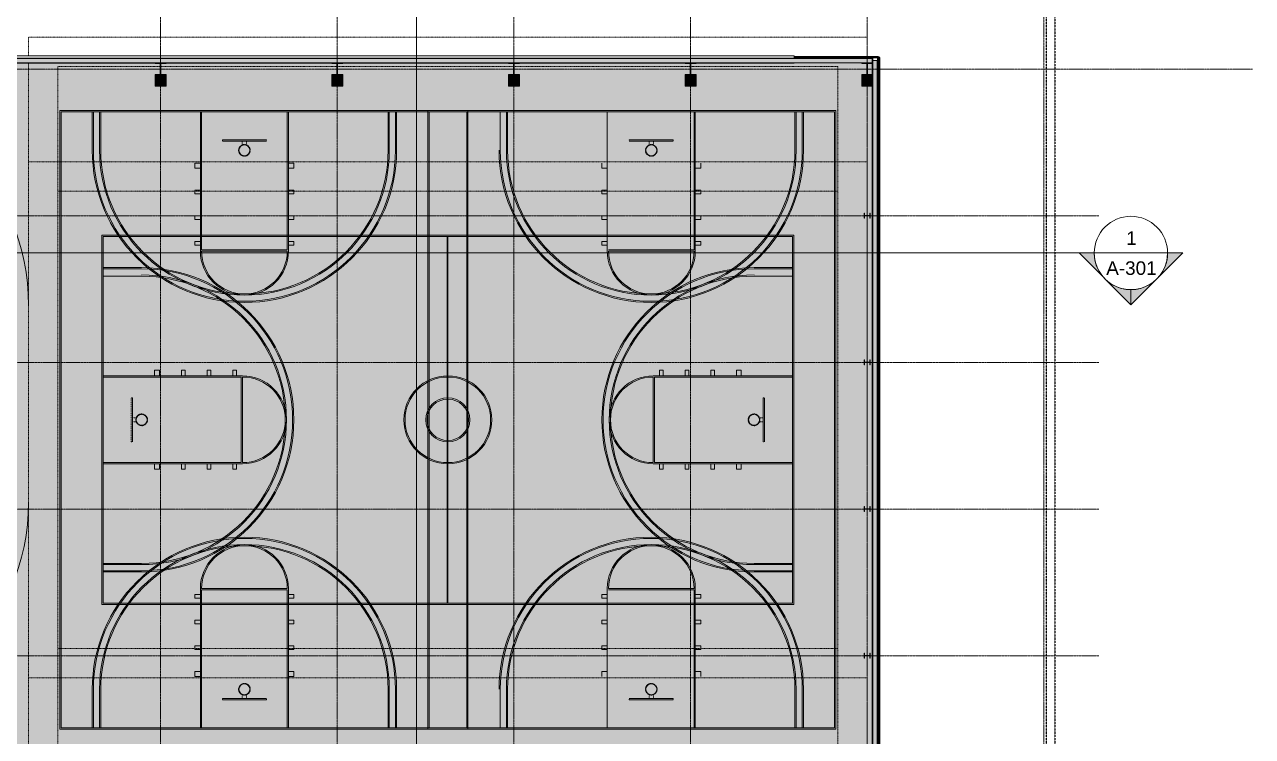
# Model space of a CAD drawing. Header units: inches. Extents: x 21826 to 32867, y -23296 to -20170.
# Drawn here: x 30858 to 32867, y -22242 to -21077 of the extents above; entities that cross this region are included whole.
import ezdxf

# ---------------------------------------------------------------- set-up
doc = ezdxf.new("R2010")
doc.units = ezdxf.units.IN
doc.header["$MEASUREMENT"] = 0
for name, pattern in [('Dash', [0.25, 0.125, -0.125]), ('Dash 1_16_', [0.125, 0.0625, -0.0625]), ('Grid Line 1_2_', [0.875, 0.5, -0.125, 0.125, -0.125]), ('Hidden', [0.28125, 0.1875, -0.09375])]:
    doc.linetypes.add(name, pattern=pattern)
for name, color, linetype, lineweight in [('A-DETL', 90, 'Continuous', 9), ('A-PROP-SBCK', 71, 'Hidden', 25), ('A-WALL', 113, 'Continuous', 9), ('A-WALL-PATT', 111, 'Continuous', 25), ('C-BLDG-PADS', 91, 'Continuous', 9), ('C-TOPO', 7, 'Continuous', 9), ('G-ANNO-SYMB', 111, 'Continuous', 9), ('L-SITE-WALL', 31, 'Continuous', 9), ('Q-SPCQ', 91, 'Continuous', 9), ('Q-SPCQ-HDLN', 91, 'Dash', 9), ('S-BEAM', 12, 'Continuous', 9), ('S-COLS', 52, 'Continuous', 9), ('S-GRID', 1, 'Continuous', 9)]:
    doc.layers.add(name, color=color, linetype=linetype, lineweight=lineweight)
doc.styles.add('Arial_1', font='arial.ttf', dxfattribs={"height": 22.129491})
pattern_1 = [(45, (6260.89, 0), (-23.758788, 23.758788), []), (45, (6260.89, 36), (-23.758788, 23.758788), [])]

# ---------------------------------------------------------------- blocks, each defined once
blk = doc.blocks.new('Girt_Z - 8_D-707859-Roof Low')
at = {"layer": 'S-BEAM'}
for points in [[(25983.3, -21132.6), (25983.3, -21132.1), (22792, -21132.1), (22792, -21132.6), (25949.2, -21132.6)], [(25983.3, -21132.7), (25983.3, -21132.6), (25949.2, -21132.7)], [(25983.3, -21139.9), (25983.3, -21132.7), (22792, -21132.7), (22792, -21139.9), (25949.2, -21139.9)], [(25983.3, -21140.1), (25983.3, -21139.9), (22792, -21140), (22792, -21140), (25966.4, -21140.1)]]:
    blk.add_hatch(color=256, dxfattribs=at).paths.add_polyline_path(points, flags=0)
for p, q in [((25983.3, -21132.1), (22792, -21132.1)), ((25983.3, -21132.6), (22792, -21132.6)), ((25983.3, -21132.1), (25983.3, -21132.6)), ((25983.3, -21132.6), (25983.3, -21132.7)), ((25983.3, -21132.7), (22792, -21132.7)), ((22792, -21140.1), (25983.3, -21140.1)), ((25983.3, -21132.7), (25983.3, -21139.9)), ((25983.3, -21139.9), (25983.3, -21140.1))]:
    blk.add_line(p, q, dxfattribs=at)
blk = doc.blocks.new('Girt_Z - 8_D-559299-Roof Low')
at = {"layer": 'S-BEAM'}
for points in [[(25984.6, -22364.1), (25984.6, -21136.1), (25984.4, -21136.1), (25984.4, -22364.1)], [(25991.7, -22364.1), (25991.7, -21136.1), (25984.6, -21136.1), (25984.6, -22364.1)], [(25992.4, -22364.1), (25992.4, -21136.1), (25991.8, -21136.1), (25991.8, -22364.1)], [(25991.7, -22364.1), (25991.8, -22364.1), (25991.7, -22336.7)]]:
    blk.add_hatch(color=256, dxfattribs=at).paths.add_polyline_path(points, flags=0)
for p, q in [((25984.4, -21136.1), (25984.4, -22364.1)), ((25984.4, -21136.1), (25984.6, -21136.1)), ((25984.6, -21136.1), (25991.7, -21136.1)), ((25991.7, -21136.1), (25991.8, -21136.1)), ((25991.7, -22364.1), (25991.7, -21136.1)), ((25991.8, -21136.1), (25992.4, -21136.1)), ((25991.8, -22364.1), (25991.8, -21136.1)), ((25992.4, -22364.1), (25992.4, -21136.1)), ((25984.6, -22364.1), (25984.4, -22364.1)), ((25991.7, -22364.1), (25984.6, -22364.1)), ((25991.8, -22364.1), (25991.7, -22364.1)), ((25992.4, -22364.1), (25991.8, -22364.1))]:
    blk.add_line(p, q, dxfattribs=at)
blk = doc.blocks.new('Basic Wall _ arcoPlus - 547 - ___-608021-Roof Low')
at = {"layer": 'A-WALL'}
for p, q in [((25856, -21129.7), (25993.8, -21129.7)), ((25856, -21129.7), (25993.8, -21129.7)), ((25856, -21129.7), (25993.8, -21129.7)), ((25856, -21129.7), (25993.8, -21129.7)), ((25856, -21129.8), (25993.8, -21129.8)), ((25856, -21129.8), (25993.8, -21129.8)), ((25856, -21131.4), (25983.8, -21131.4)), ((25856, -21131.4), (25983.8, -21131.4)), ((25856, -21131.5), (25983.8, -21131.5)), ((25856, -21131.5), (25983.8, -21131.5)), ((25856, -21131.7), (25983.8, -21131.7)), ((25856, -21131.7), (25983.8, -21131.7)), ((25983.8, -21131.8), (25856, -21131.8)), ((25856, -21131.8), (25983.8, -21131.8)), ((25993.8, -21129.7), (25993.8, -21129.8)), ((25993.8, -21129.8), (25993.8, -21129.7)), ((25993.8, -21131.3), (25993.8, -21129.9)), ((25993.8, -21129.9), (25993.8, -21131.3))]:
    blk.add_line(p, q, dxfattribs=at)
blk = doc.blocks.new('Basketball_Backstop-Performance_Sports_Systems-3103-Ceiling_Hung - 27_-0_ to 27_-11 7_8_-652462-Roof Low')
at = {"layer": 'Q-SPCQ-HDLN'}
for p, q in [((-36, 0), (-36, 2.2)), ((-36, 2.2), (36, 2.2)), ((36, 2.2), (36, 0)), ((36, 0), (-36, 0)), ((-3.5, 0), (-3.5, -6.2)), ((3.5, 0), (3.5, -6.2))]:
    blk.add_line(p, q, dxfattribs=at)
for radius in [9.63, 9]:
    blk.add_circle((0, -15.1), radius, dxfattribs=at)
blk = doc.blocks.new('Basketball_Backstop-Performance_Sports_Systems-3103-Ceiling_Hung - 27_-0_ to 27_-11 7_8_-706978-Roof Low')
at = {"layer": 'Q-SPCQ-HDLN'}
for p, q in [((36, 0), (-36, 0)), ((-36, 0), (-36, -2.2)), ((-3.5, 0), (-3.5, 6.2)), ((3.5, 0), (3.5, 6.2)), ((36, -2.2), (36, 0)), ((-36, -2.2), (36, -2.2))]:
    blk.add_line(p, q, dxfattribs=at)
for radius in [9.62, 9]:
    blk.add_circle((0, 15.1), radius, dxfattribs=at)
blk = doc.blocks.new('Section - Section Head - Filled-1526-Roof Low')
at = {"layer": 'G-ANNO-SYMB'}
h = blk.add_hatch(color=256, dxfattribs=at)
edge = h.paths.add_edge_path(flags=0)
edge.add_line((-0.4268, 0.1768), (-0.25, 0.3536))
edge.add_line((-0.25, 0.3536), (-0.25, 0.25))
edge.add_arc((-0.25, 0), 0.25, 90, 135)
h = blk.add_hatch(color=256, dxfattribs=at)
edge = h.paths.add_edge_path(flags=0)
edge.add_arc((-0.25, 0), 0.25, 45, 90)
edge.add_line((-0.25, 0.25), (-0.25, 0.3536))
edge.add_line((-0.25, 0.3536), (-0.0732, 0.1768))
h = blk.add_hatch(color=256, dxfattribs=at)
edge = h.paths.add_edge_path(flags=0)
edge.add_arc((-0.25, 0), 0.2503, 137.9216, 180)
edge.add_line((-0.5003, 0), (-0.6036, 0))
edge.add_line((-0.6036, 0), (-0.4358, 0.1678))
h = blk.add_hatch(color=256, dxfattribs=at)
edge = h.paths.add_edge_path(flags=0)
edge.add_line((-0.0642, 0.1678), (0.1036, 0))
edge.add_line((0.1036, 0), (0.0003, 0))
edge.add_arc((-0.25, 0), 0.2503, 0, 42.0784)
for p, q in [((-0.25, 0.3536), (-0.6036, 0)), ((-0.25, 0.3536), (-0.4268, 0.1768)), ((-0.25, 0.3536), (0.1036, 0)), ((-0.25, 0.25), (-0.25, 0.3536)), ((-0.0732, 0.1768), (-0.25, 0.3536)), ((-0.25, 0.3536), (-0.25, 0.25)), ((-0.4358, 0.1678), (-0.6036, 0)), ((0.1036, 0), (-0.0642, 0.1678)), ((-0.6036, 0), (-0.5003, 0)), ((0.0003, 0), (0.1036, 0)), ((-0.5, 0), (-0.6036, 0)), ((0, 0), (0.1036, 0))]:
    blk.add_line(p, q, dxfattribs=at)
for radius, start, end in [(0.2503, 137.9216, 180), (0.25, 360, 180), (0.25, 90, 135), (0.25, 45, 90), (0.2503, 0, 42.0784), (0.25, 180, 360)]:
    blk.add_arc((-0.25, 0), radius, start, end, dxfattribs=at)

msp = doc.modelspace()

# ---------------------------------------------------------------- hatches: boundary and pattern name
at = {"layer": 'A-WALL-PATT', "lineweight": 9}
h = msp.add_hatch(dxfattribs=at)
h.set_pattern_fill('FP_2', color=256, style=0, pattern_type=2)
h.set_pattern_definition([(0, (6260.89, 0), (0, 30), []), (90, (6260.89, 0), (-30, 2e-15), [])])
h.paths.add_polyline_path([(32254, -22368.7), (32255, -22368.7), (32255, -21131.3), (32254, -21131.3), (32254, -22336.7)], flags=0)
at = {"layer": 'C-BLDG-PADS'}
h = msp.add_hatch(color=256, dxfattribs=at)
h.paths.add_polyline_path([(32192.8, -22350.1), (32235.7, -22350.1), (32235.7, -22341.3), (32227.3, -22341.3), (32227.3, -22323), (32244.7, -22323), (32244.7, -21178), (32227.3, -21178), (32227.3, -21158.8), (32235.7, -21158.8), (32235.7, -21141.3), (32227.3, -21141.3), (32227.3, -21140.1), (32116.9, -21140.1), (32116.9, -21140.7), (31956.3, -21140.7), (31956.3, -21141.3), (31947.9, -21141.3), (31947.9, -21158.8), (31956.3, -21158.8), (31956.3, -21178.1), (31938.3, -21178.1), (31938.3, -21158.8), (31946.7, -21158.8), (31946.7, -21141.3), (31938.3, -21141.3), (31938.3, -21140.7), (31667.3, -21140.7), (31667.3, -21141.3), (31658.9, -21141.3), (31658.9, -21158.8), (31667.3, -21158.8), (31667.3, -21178.1), (31649.3, -21178.1), (31649.3, -21158.8), (31657.7, -21158.8), (31657.7, -21141.3), (31649.3, -21141.3), (31649.3, -21140.7), (31378.3, -21140.7), (31378.3, -21141.3), (31369.9, -21141.3), (31369.9, -21158.8), (31378.3, -21158.8), (31378.3, -21178.1), (31360.3, -21178.1), (31360.3, -21158.8), (31368.7, -21158.8), (31368.7, -21141.3), (31360.3, -21141.3), (31360.3, -21140.7), (31089.3, -21140.7), (31089.3, -21141.3), (31080.9, -21141.3), (31080.9, -21158.8), (31089.3, -21158.8), (31089.3, -21178.1), (31071.3, -21178.1), (31071.3, -21158.8), (31079.7, -21158.8), (31079.7, -21141.3), (31071.3, -21141.3), (31071.3, -21140.7), (30800.3, -21140.7), (30800.3, -21141.3), (30791.9, -21141.3), (30791.9, -21158.8), (30800.3, -21158.8), (30800.3, -21178.1), (30782.3, -21178.1), (30782.3, -21158.8), (30790.7, -21158.8), (30790.7, -21141.3), (30782.3, -21141.3), (30782.3, -21140.7), (30511.3, -21140.7), (30511.3, -21141.3), (30502.9, -21141.3), (30502.9, -21158.8), (30511.3, -21158.8), (30511.3, -21178.1), (30493.3, -21178.1), (30493.3, -21158.8), (30501.7, -21158.8), (30501.7, -21141.3), (30493.3, -21141.3), (30493.3, -21140.7), (30325.6, -21140.7), (30325.6, -21140.1), (30222.3, -21140.1), (30222.3, -21141.3), (30213.9, -21141.3), (30213.9, -21158.8), (30222.3, -21158.8), (30222.3, -21178.1), (30204.3, -21178.1), (30204.3, -21158.8), (30212.7, -21158.8), (30212.7, -21141.3), (30204.3, -21141.3), (30204.3, -21140.7), (29933.3, -21140.7), (29933.3, -21141.3), (29924.9, -21141.3), (29924.9, -21158.8), (29933.3, -21158.8), (29933.3, -21178.1), (29915.3, -21178.1), (29915.3, -21158.8), (29923.7, -21158.8), (29923.7, -21141.3), (29915.3, -21141.3), (29915.3, -21140.7), (29644.3, -21140.7), (29644.3, -21141.3), (29635.9, -21141.3), (29635.9, -21158.8), (29644.3, -21158.8), (29644.3, -21178.1), (29626.3, -21178.1), (29626.3, -21158.8), (29634.7, -21158.8), (29634.7, -21141.3), (29626.3, -21141.3), (29626.3, -21140.7), (29355.3, -21140.7), (29355.3, -21141.3), (29346.9, -21141.3), (29346.9, -21158.8), (29355.3, -21158.8), (29355.3, -21178.1), (29337.3, -21178.1), (29337.3, -21158.8), (29345.7, -21158.8), (29345.7, -21141.3), (29337.3, -21141.3), (29337.3, -21140.7), (29199.3, -21140.7), (29199.3, -21140.1), (29066.1, -21140.1), (29066.1, -21147.1), (29062.1, -21147.1), (29062.1, -21154), (29061.7, -21154), (29061.7, -21150.9), (29061.5, -21150.4), (29061, -21150.2), (29053.3, -21150.3), (29053, -21150.4), (29053.1, -21389.7), (29053.5, -21389.9), (29061.3, -21389.8), (29061.5, -21389.6), (29061.7, -21389.2), (29061.7, -21386.1), (29062.1, -21386.1), (29062.1, -21394), (29061.7, -21394), (29061.7, -21390.9), (29061.5, -21390.4), (29061, -21390.2), (29053.3, -21390.3), (29053, -21390.4), (29053.1, -21629.7), (29053.5, -21629.9), (29061.3, -21629.8), (29061.5, -21629.6), (29061.7, -21629.2), (29061.7, -21626.1), (29062.1, -21626.1), (29062.1, -21634), (29061.7, -21634), (29061.7, -21630.9), (29061.5, -21630.4), (29061, -21630.2), (29053.3, -21630.3), (29053, -21630.4), (29053.1, -21869.7), (29053.5, -21869.9), (29061.3, -21869.8), (29061.5, -21869.6), (29061.7, -21869.2), (29061.7, -21866.1), (29062.1, -21866.1), (29062.1, -21874), (29061.7, -21874), (29061.7, -21870.9), (29061.5, -21870.4), (29061, -21870.2), (29053.3, -21870.3), (29053, -21870.4), (29053.1, -22109.7), (29053.5, -22109.9), (29061.3, -22109.8), (29061.5, -22109.6), (29061.7, -22109.2), (29061.7, -22106.1), (29062.1, -22106.1), (29062.1, -22114), (29061.7, -22114), (29061.7, -22110.9), (29061.5, -22110.4), (29061, -22110.2), (29053.3, -22110.3), (29053, -22110.4), (29053, -22287.1), (30477.3, -22287.1), (30477.3, -22317.1), (29053, -22317.1), (29053.1, -22349.7), (29053.5, -22349.9), (29061.3, -22349.8), (29061.5, -22349.6), (29061.7, -22349.2), (29061.7, -22346.1), (29062.1, -22346.1), (29062.1, -22350.1), (29345.7, -22350.1), (29345.7, -22341.3), (29337.3, -22341.3), (29337.3, -22322.5), (29355.3, -22322.5), (29355.3, -22341.3), (29346.9, -22341.3), (29346.9, -22350.1), (29634.7, -22350.1), (29634.7, -22341.3), (29626.3, -22341.3), (29626.3, -22322.5), (29644.3, -22322.5), (29644.3, -22341.3), (29635.9, -22341.3), (29635.9, -22350.1), (29923.7, -22350.1), (29923.7, -22341.3), (29915.3, -22341.3), (29915.3, -22322.5), (29933.3, -22322.5), (29933.3, -22341.3), (29924.9, -22341.3), (29924.9, -22350.1), (30212.7, -22350.1), (30212.7, -22341.3), (30204.3, -22341.3), (30204.3, -22322.5), (30222.3, -22322.5), (30222.3, -22341.3), (30213.9, -22341.3), (30213.9, -22350.1), (30501.7, -22350.1), (30501.7, -22341.3), (30493.3, -22341.3), (30493.3, -22322.5), (30511.3, -22322.5), (30511.3, -22341.3), (30502.9, -22341.3), (30502.9, -22350.1), (30790.7, -22350.1), (30790.7, -22341.3), (30782.3, -22341.3), (30782.3, -22322.5), (30800.3, -22322.5), (30800.3, -22341.3), (30791.9, -22341.3), (30791.9, -22350.1), (31079.7, -22350.1), (31079.7, -22341.3), (31071.3, -22341.3), (31071.3, -22322.5), (31089.3, -22322.5), (31089.3, -22341.3), (31080.9, -22341.3), (31080.9, -22350.1), (31368.7, -22350.1), (31368.7, -22341.3), (31360.3, -22341.3), (31360.3, -22322.5), (31378.3, -22322.5), (31378.3, -22341.3), (31369.9, -22341.3), (31369.9, -22350.1), (31657.7, -22350.1), (31657.7, -22341.3), (31649.3, -22341.3), (31649.3, -22322.5), (31667.3, -22322.5), (31667.3, -22341.3), (31658.9, -22341.3), (31658.9, -22350.1), (31946.7, -22350.1), (31946.7, -22341.3), (31938.3, -22341.3), (31938.3, -22322.5), (31956.3, -22322.5), (31956.3, -22341.3), (31947.9, -22341.3), (31947.9, -22350.1), (32154.8, -22350.1), (32154.7, -22346.4), (32154.6, -22343.4), (32153.7, -22339.2), (32152.5, -22335.6), (32151.3, -22333.1), (32149, -22329.4), (32147.1, -22327), (32144.3, -22324.3), (32141.8, -22322.4), (32138.7, -22320.5), (32134.9, -22318.8), (32131.2, -22317.8), (32127.6, -22317.2), (32123.7, -22317.1), (30531.8, -22317.1), (30531.8, -22287.1), (32124.8, -22287.1), (32130.2, -22287.3), (32135.9, -22288.1), (32141, -22289.3), (32145.3, -22290.7), (32150.8, -22293), (32155.6, -22295.6), (32159.3, -22298), (32163.3, -22301.1), (32167.9, -22305.4), (32171.1, -22309), (32174.5, -22313.6), (32177.1, -22317.7), (32179.2, -22321.7), (32181.5, -22327.6), (32182.9, -22332.3), (32183.9, -22336.7), (32184.6, -22342.7), (32184.8, -22347.1), (32184.8, -22350.1), (32185, -22350.1)], flags=0)
h.paths.add_polyline_path([(32244.7, -22350.1), (32244.7, -22341.3), (32236.9, -22341.3), (32236.9, -22350.1)], flags=0)
h.paths.add_polyline_path([(32527.7, -22350.1), (32527.7, -22347.7), (32256.8, -22347.7), (32256.8, -22350.1), (32525.3, -22350.1)], flags=0)
h.paths.add_polyline_path([(32241.1, -22114), (32240.7, -22114), (32240.7, -22110.9), (32240.5, -22110.4), (32240, -22110.2), (32232.3, -22110.3), (32232.1, -22110.4), (32231.8, -22110.9), (32231.8, -22114), (32231.4, -22114), (32231.4, -22106.1), (32231.8, -22106.1), (32231.8, -22109.2), (32232.1, -22109.7), (32232.5, -22109.9), (32240.3, -22109.8), (32240.5, -22109.6), (32240.7, -22109.2), (32240.7, -22106.1), (32241.1, -22106.1), (32241.1, -22110.9)], flags=0)
h.paths.add_polyline_path([(32231.4, -21874), (32231.4, -21866.1), (32231.8, -21866.1), (32231.8, -21869.2), (32232.1, -21869.7), (32232.5, -21869.9), (32240.3, -21869.8), (32240.5, -21869.6), (32240.7, -21869.2), (32240.7, -21866.1), (32241.1, -21866.1), (32241.1, -21874), (32240.7, -21874), (32240.7, -21870.9), (32240.5, -21870.4), (32240, -21870.2), (32232.3, -21870.3), (32232.1, -21870.4), (32231.8, -21870.9), (32231.8, -21874)], flags=0)
h.paths.add_polyline_path([(32231.4, -21634), (32231.4, -21626.1), (32231.8, -21626.1), (32231.8, -21629.2), (32232.1, -21629.7), (32232.5, -21629.9), (32240.3, -21629.8), (32240.5, -21629.6), (32240.7, -21629.2), (32240.7, -21626.1), (32241.1, -21626.1), (32241.1, -21634), (32240.7, -21634), (32240.7, -21630.9), (32240.5, -21630.4), (32240, -21630.2), (32232.3, -21630.3), (32232.1, -21630.4), (32231.8, -21630.9), (32231.8, -21634)], flags=0)
h.paths.add_polyline_path([(32241.1, -21394), (32240.7, -21394), (32240.7, -21390.9), (32240.5, -21390.4), (32240, -21390.2), (32232.3, -21390.3), (32232.1, -21390.4), (32231.8, -21390.9), (32231.8, -21394), (32231.4, -21394), (32231.4, -21386.1), (32231.8, -21386.1), (32231.8, -21389.2), (32232.1, -21389.7), (32232.5, -21389.9), (32240.3, -21389.8), (32240.5, -21389.6), (32240.7, -21389.2), (32240.7, -21386.1), (32241.1, -21386.1), (32241.1, -21390.9)], flags=0)
h.paths.add_polyline_path([(32236.9, -21158.8), (32244.7, -21158.8), (32244.7, -21141.3), (32236.9, -21141.3)], flags=0)
h.paths.add_polyline_path([(29054.2, -21149.9), (29061.3, -21149.8), (29061.5, -21149.6), (29061.7, -21149.2), (29061.7, -21147.1), (29053, -21147.1), (29053.1, -21149.7), (29053.5, -21149.9)], flags=0)
h.paths.add_polyline_path([(32244.2, -21140.1), (32244.7, -21139.9), (32244.7, -21131.8), (32116.9, -21131.8), (32116.9, -21132.1), (32244.2, -21132.2), (32244.2, -21140)], flags=0)
h.paths.add_polyline_path([(29099.8, -21132.1), (29199.3, -21132.1), (29199.3, -21131.4), (29199.1, -21131.4), (29199.1, -21131.8), (29053, -21131.8), (29053, -21132.1), (29067.3, -21132.1)], flags=0)
h.paths.add_polyline_path([(30213.3, -21132.1), (30325.6, -21132.1), (30325.6, -21131.8), (30213.3, -21131.8)], flags=0)
h.paths.add_polyline_path([(29052.9, -21129.9), (29053, -21129.8), (29053, -21129.7), (29061.5, -21129.7), (29061.5, -21128.6), (29041.4, -21128.6), (29041.4, -21129.9), (29052.4, -21129.9)], flags=0)
h = msp.add_hatch(color=256, dxfattribs=at)
h.paths.add_polyline_path([(32116.9, -21131.7), (32244.7, -21131.7), (32244.7, -21131.4), (32116.9, -21131.4)], flags=0)
h.paths.add_polyline_path([(30213.3, -21131.7), (30325.6, -21131.7), (30325.6, -21131.4), (30213.3, -21131.4)], flags=0)
h.paths.add_polyline_path([(29066.5, -21131.7), (29199.1, -21131.7), (29199.1, -21131.4), (29053, -21131.4), (29053, -21131.7), (29060.7, -21131.7)], flags=0)
h.paths.add_polyline_path([(32244.2, -21131.4), (32244.7, -21131.4), (32244.7, -21131.3), (32254.5, -21131.3), (32254.5, -21129.9), (32116.9, -21129.9), (32116.9, -21131.4), (32210.1, -21131.4)], flags=0)
h.paths.add_polyline_path([(30325.6, -21131.4), (30325.6, -21129.9), (30213.3, -21129.9), (30213.3, -21131.4)], flags=0)
h.paths.add_polyline_path([(29060.8, -21131.4), (29199.1, -21131.4), (29199.1, -21129.9), (29053, -21129.9), (29053, -21131.4)], flags=0)
at = {"layer": 'S-COLS'}
h = msp.add_hatch(dxfattribs=at)
h.set_pattern_fill('FP_1', color=256, style=0, pattern_type=2)
h.set_pattern_definition(pattern_1)
h.paths.add_polyline_path([(31089.3, -21141.3), (31089.3, -21140.1), (31071.3, -21140.1), (31071.3, -21141.3)], flags=0)
h = msp.add_hatch(dxfattribs=at)
h.set_pattern_fill('FP_1', color=256, style=0, pattern_type=2)
h.set_pattern_definition(pattern_1)
h.paths.add_polyline_path([(31080.9, -21176.8), (31080.9, -21141.3), (31079.7, -21141.3), (31079.7, -21176.8)], flags=0)
h = msp.add_hatch(dxfattribs=at)
h.set_pattern_fill('FP_1', color=256, style=0, pattern_type=2)
h.set_pattern_definition(pattern_1)
h.paths.add_polyline_path([(31378.3, -21141.3), (31378.3, -21140.1), (31360.3, -21140.1), (31360.3, -21141.3)], flags=0)
h = msp.add_hatch(dxfattribs=at)
h.set_pattern_fill('FP_1', color=256, style=0, pattern_type=2)
h.set_pattern_definition(pattern_1)
h.paths.add_polyline_path([(31369.9, -21176.8), (31369.9, -21141.3), (31368.7, -21141.3), (31368.7, -21176.8)], flags=0)
h = msp.add_hatch(dxfattribs=at)
h.set_pattern_fill('FP_1', color=256, style=0, pattern_type=2)
h.set_pattern_definition(pattern_1)
h.paths.add_polyline_path([(31667.3, -21141.3), (31667.3, -21140.1), (31649.3, -21140.1), (31649.3, -21141.3)], flags=0)
h = msp.add_hatch(dxfattribs=at)
h.set_pattern_fill('FP_1', color=256, style=0, pattern_type=2)
h.set_pattern_definition(pattern_1)
h.paths.add_polyline_path([(31658.9, -21176.8), (31658.9, -21141.3), (31657.7, -21141.3), (31657.7, -21176.8)], flags=0)
h = msp.add_hatch(dxfattribs=at)
h.set_pattern_fill('FP_1', color=256, style=0, pattern_type=2)
h.set_pattern_definition(pattern_1)
h.paths.add_polyline_path([(31947.9, -21176.8), (31947.9, -21141.3), (31946.7, -21141.3), (31946.7, -21176.8)], flags=0)
h = msp.add_hatch(dxfattribs=at)
h.set_pattern_fill('FP_1', color=256, style=0, pattern_type=2)
h.set_pattern_definition(pattern_1)
h.paths.add_polyline_path([(32236.9, -21176.7), (32236.9, -21141.3), (32235.7, -21141.3), (32235.7, -21176.7)], flags=0)
h = msp.add_hatch(color=256, dxfattribs=at)
h.paths.add_polyline_path([(31071.3, -21176.8), (31079.7, -21176.8), (31079.7, -21158.8), (31071.3, -21158.8)], flags=0)
h.paths.add_polyline_path([(31089.3, -21176.8), (31089.3, -21158.8), (31080.9, -21158.8), (31080.9, -21176.8)], flags=0)
h = msp.add_hatch(color=256, dxfattribs=at)
h.paths.add_polyline_path([(31360.3, -21176.8), (31368.7, -21176.8), (31368.7, -21158.8), (31360.3, -21158.8)], flags=0)
h.paths.add_polyline_path([(31378.3, -21176.8), (31378.3, -21158.8), (31369.9, -21158.8), (31369.9, -21176.8)], flags=0)
h = msp.add_hatch(color=256, dxfattribs=at)
h.paths.add_polyline_path([(31657.7, -21176.8), (31657.7, -21158.8), (31649.3, -21158.8), (31649.3, -21176.8)], flags=0)
h.paths.add_polyline_path([(31667.3, -21176.8), (31667.3, -21158.8), (31658.9, -21158.8), (31658.9, -21176.8)], flags=0)
h = msp.add_hatch(color=256, dxfattribs=at)
h.paths.add_polyline_path([(31946.7, -21176.8), (31946.7, -21158.8), (31938.3, -21158.8), (31938.3, -21176.8)], flags=0)
h.paths.add_polyline_path([(31956.3, -21176.8), (31956.3, -21158.8), (31947.9, -21158.8), (31947.9, -21176.8)], flags=0)
h = msp.add_hatch(color=256, dxfattribs=at)
h.paths.add_polyline_path([(32235.7, -21176.7), (32235.7, -21158.8), (32227.3, -21158.8), (32227.3, -21176.7)], flags=0)
h.paths.add_polyline_path([(32244.7, -21176.7), (32244.7, -21158.8), (32236.9, -21158.8), (32236.9, -21176.7)], flags=0)
h = msp.add_hatch(dxfattribs=at)
h.set_pattern_fill('FP_1', color=256, style=0, pattern_type=2)
h.set_pattern_definition(pattern_1)
h.paths.add_polyline_path([(31089.3, -21178.1), (31089.3, -21176.8), (31071.3, -21176.8), (31071.3, -21178.1)], flags=0)
h = msp.add_hatch(dxfattribs=at)
h.set_pattern_fill('FP_1', color=256, style=0, pattern_type=2)
h.set_pattern_definition(pattern_1)
h.paths.add_polyline_path([(31378.3, -21178.1), (31378.3, -21176.8), (31360.3, -21176.8), (31360.3, -21178.1)], flags=0)
h = msp.add_hatch(dxfattribs=at)
h.set_pattern_fill('FP_1', color=256, style=0, pattern_type=2)
h.set_pattern_definition(pattern_1)
h.paths.add_polyline_path([(31667.3, -21178.1), (31667.3, -21176.8), (31649.3, -21176.8), (31649.3, -21178.1)], flags=0)
h = msp.add_hatch(dxfattribs=at)
h.set_pattern_fill('FP_1', color=256, style=0, pattern_type=2)
h.set_pattern_definition(pattern_1)
h.paths.add_polyline_path([(31956.3, -21178.1), (31956.3, -21176.8), (31938.3, -21176.8), (31938.3, -21178.1)], flags=0)
h = msp.add_hatch(dxfattribs=at)
h.set_pattern_fill('FP_1', color=256, style=0, pattern_type=2)
h.set_pattern_definition(pattern_1)
h.paths.add_polyline_path([(32245.3, -21178), (32245.3, -21176.7), (32227.3, -21176.7), (32227.3, -21178)], flags=0)
h = msp.add_hatch(dxfattribs=at)
h.set_pattern_fill('FP_1', color=256, style=0, pattern_type=2)
h.set_pattern_definition(pattern_1)
h.paths.add_polyline_path([(32231.8, -21634), (32231.8, -21630.9), (32232.1, -21630.4), (32232.5, -21630.2), (32240, -21630.2), (32240.5, -21630.4), (32240.7, -21630.9), (32240.7, -21634), (32241.1, -21634), (32241.1, -21626.1), (32240.7, -21626.1), (32240.7, -21629.2), (32240.5, -21629.7), (32240, -21629.9), (32232.5, -21629.9), (32232.1, -21629.7), (32231.8, -21629.2), (32231.8, -21626.1), (32231.4, -21626.1), (32231.4, -21634)], flags=0)
h = msp.add_hatch(dxfattribs=at)
h.set_pattern_fill('FP_1', color=256, style=0, pattern_type=2)
h.set_pattern_definition(pattern_1)
h.paths.add_polyline_path([(32231.8, -21874), (32231.8, -21870.9), (32232.1, -21870.4), (32232.5, -21870.2), (32240, -21870.2), (32240.5, -21870.4), (32240.7, -21870.9), (32240.7, -21874), (32241.1, -21874), (32241.1, -21866.1), (32240.7, -21866.1), (32240.7, -21869.2), (32240.5, -21869.7), (32240, -21869.9), (32232.5, -21869.9), (32232.1, -21869.7), (32231.8, -21869.2), (32231.8, -21866.1), (32231.4, -21866.1), (32231.4, -21874)], flags=0)
h = msp.add_hatch(dxfattribs=at)
h.set_pattern_fill('FP_1', color=256, style=0, pattern_type=2)
h.set_pattern_definition(pattern_1)
h.paths.add_polyline_path([(32241.1, -22114), (32241.1, -22106.1), (32240.7, -22106.1), (32240.7, -22109.2), (32240.5, -22109.7), (32240, -22109.9), (32232.5, -22109.9), (32232.1, -22109.7), (32231.8, -22109.2), (32231.8, -22106.1), (32231.4, -22106.1), (32231.4, -22114), (32231.8, -22114), (32231.8, -22110.9), (32232.1, -22110.4), (32232.5, -22110.2), (32240, -22110.2), (32240.5, -22110.4), (32240.7, -22110.9), (32240.7, -22114)], flags=0)

# ---------------------------------------------------------------- linework, layer by layer
at = {"layer": 'A-DETL', "linetype": 'Dash 1_16_'}
for p, q in [((32236.3, -21098.1), (30864.3, -21098.1)), ((30864.3, -21098.1), (30864.3, -21128.6)), ((32236.3, -21129.7), (32236.3, -21098.1)), ((32236.3, -21131.4), (32236.3, -21129.9)), ((32236.3, -21131.7), (32236.3, -21131.5)), ((32236.3, -21132.1), (32236.3, -21131.8)), ((30864.3, -21140.7), (30864.3, -22287.1)), ((30912.3, -21146.1), (30912.3, -22287.1)), ((31079.7, -21146.1), (30912.3, -21146.1)), ((31368.7, -21146.1), (31080.9, -21146.1)), ((31657.7, -21146.1), (31369.9, -21146.1)), ((31946.7, -21146.1), (31658.9, -21146.1)), ((32188.3, -21146.1), (31947.9, -21146.1)), ((32188.3, -22302.1), (32188.3, -21146.1)), ((32236.3, -21389.9), (32236.3, -21178)), ((32236.3, -21302.1), (30864.3, -21302.1)), ((32188.3, -21350.1), (30912.3, -21350.1)), ((32236.3, -21629.9), (32236.3, -21390.2)), ((32236.3, -21869.9), (32236.3, -21630.2)), ((32236.3, -22109.9), (32236.3, -21870.2)), ((32188.3, -22098.1), (30912.3, -22098.1)), ((32236.3, -22323), (32236.3, -22110.2)), ((32236.3, -22146.1), (30864.3, -22146.1))]:
    msp.add_line(p, q, dxfattribs=at)
at = {"layer": 'A-DETL'}
for p, q in [((30915.5, -21218.1), (32185.1, -21218.1)), ((30915.5, -21218.1), (30915.5, -22230.1)), ((30917.5, -21220.1), (30917.5, -22228.1)), ((30917.5, -21220.1), (32183.1, -21220.1)), ((30968.5, -21283.1), (30968.5, -21220.1)), ((30970.5, -21283.1), (30970.5, -21220.1)), ((30980.5, -21283.1), (30980.5, -21220.1)), ((30982.5, -21283.1), (30982.5, -21220.1)), ((31145.5, -21448.1), (31145.5, -21220.1)), ((31147.5, -21446.1), (31147.5, -21220.1)), ((31287.5, -21446.1), (31287.5, -21220.1)), ((31289.5, -21448.1), (31289.5, -21220.1)), ((31452.5, -21283.1), (31452.5, -21220.1)), ((31454.5, -21283.1), (31454.5, -21220.1)), ((31464.5, -21283.1), (31464.5, -21220.1)), ((31466.5, -21283.1), (31466.5, -21220.1)), ((31517.5, -21218.1), (31517.5, -22230.1)), ((31519.5, -21220.1), (31519.5, -22228.1)), ((31581.1, -21220.1), (31581.1, -22228.1)), ((31583.1, -21218.1), (31583.1, -22230.1)), ((31636.1, -21283.1), (31636.1, -21220.1)), ((31646.1, -21283.1), (31646.1, -21220.1)), ((31648.1, -21283.1), (31648.1, -21220.1)), ((31811.1, -21448.1), (31811.1, -21220.1)), ((31953.1, -21446.1), (31953.1, -21220.1)), ((31955.1, -21448.1), (31955.1, -21220.1)), ((32118.1, -21283.1), (32118.1, -21220.1)), ((32120.1, -21283.1), (32120.1, -21220.1)), ((32130.1, -21283.1), (32130.1, -21220.1)), ((32132.1, -21283.1), (32132.1, -21220.1)), ((32183.1, -21220.1), (32183.1, -22228.1)), ((32185.1, -21218.1), (32185.1, -22230.1)), ((31181.5, -21266.1), (31253.5, -21266.1)), ((31181.5, -21268.1), (31253.5, -21268.1)), ((31919.1, -21266.1), (31847.1, -21266.1)), ((31919.1, -21268.1), (31847.1, -21268.1)), ((31145.5, -21304.1), (31136.5, -21304.1)), ((31136.5, -21312.1), (31136.5, -21304.1)), ((31145.5, -21312.1), (31136.5, -21312.1)), ((31289.5, -21304.1), (31298.5, -21304.1)), ((31289.5, -21312.1), (31298.5, -21312.1)), ((31298.5, -21312.1), (31298.5, -21304.1)), ((31802.1, -21312.1), (31802.1, -21304.1)), ((31811.1, -21312.1), (31802.1, -21312.1)), ((31955.1, -21312.1), (31964.1, -21312.1)), ((31964.1, -21312.1), (31964.1, -21304.1)), ((31145.5, -21348.1), (31136.5, -21348.1)), ((31136.5, -21354.1), (31136.5, -21348.1)), ((31289.5, -21348.1), (31298.5, -21348.1)), ((31298.5, -21354.1), (31298.5, -21348.1)), ((31811.1, -21348.1), (31802.1, -21348.1)), ((31802.1, -21354.1), (31802.1, -21348.1)), ((31955.1, -21348.1), (31964.1, -21348.1)), ((31964.1, -21354.1), (31964.1, -21348.1)), ((31145.5, -21354.1), (31136.5, -21354.1)), ((31289.5, -21354.1), (31298.5, -21354.1)), ((31811.1, -21354.1), (31802.1, -21354.1)), ((31955.1, -21354.1), (31964.1, -21354.1)), ((31145.5, -21390.1), (31136.5, -21390.1)), ((31136.5, -21396.1), (31136.5, -21390.1)), ((31289.5, -21390.1), (31298.5, -21390.1)), ((31298.5, -21396.1), (31298.5, -21390.1)), ((31811.1, -21390.1), (31802.1, -21390.1)), ((31802.1, -21396.1), (31802.1, -21390.1)), ((31955.1, -21390.1), (31964.1, -21390.1)), ((31964.1, -21396.1), (31964.1, -21390.1)), ((31145.5, -21396.1), (31136.5, -21396.1)), ((31289.5, -21396.1), (31298.5, -21396.1)), ((31811.1, -21396.1), (31802.1, -21396.1)), ((31955.1, -21396.1), (31964.1, -21396.1)), ((32116.3, -21422.1), (30984.3, -21422.1)), ((30984.3, -21422.1), (30984.3, -22026.1)), ((30986.3, -21424.1), (30986.3, -22024.1)), ((32114.3, -21424.1), (30986.3, -21424.1)), ((31145.5, -21432.1), (31136.5, -21432.1)), ((31136.5, -21438.1), (31136.5, -21432.1)), ((31289.5, -21432.1), (31298.5, -21432.1)), ((31298.5, -21438.1), (31298.5, -21432.1)), ((31549.3, -21424.1), (31549.3, -22024.1)), ((31550.3, -21424.1), (31550.3, -22024.1)), ((31811.1, -21432.1), (31802.1, -21432.1)), ((31802.1, -21438.1), (31802.1, -21432.1)), ((31955.1, -21432.1), (31964.1, -21432.1)), ((31964.1, -21438.1), (31964.1, -21432.1)), ((32114.3, -22024.1), (32114.3, -21424.1)), ((32116.3, -22026.1), (32116.3, -21422.1)), ((31145.5, -21438.1), (31136.5, -21438.1)), ((31147.5, -21446.1), (31287.5, -21446.1)), ((31147.5, -21448.1), (31287.5, -21448.1)), ((31289.5, -21438.1), (31298.5, -21438.1)), ((31811.1, -21438.1), (31802.1, -21438.1)), ((31953.1, -21446.1), (31813.1, -21446.1)), ((31953.1, -21448.1), (31813.1, -21448.1)), ((31955.1, -21438.1), (31964.1, -21438.1)), ((31049.3, -21475.1), (30986.3, -21475.1)), ((31049.3, -21477.1), (30986.3, -21477.1)), ((31049.3, -21489.1), (30986.3, -21489.1)), ((32051.3, -21475.1), (32114.3, -21475.1)), ((32051.3, -21477.1), (32114.3, -21477.1)), ((32051.3, -21489.1), (32114.3, -21489.1)), ((31214.3, -21652.1), (30986.3, -21652.1)), ((31212.3, -21654.1), (30986.3, -21654.1)), ((31070.3, -21652.1), (31070.3, -21643.1)), ((31078.3, -21643.1), (31070.3, -21643.1)), ((31078.3, -21652.1), (31078.3, -21643.1)), ((31114.3, -21652.1), (31114.3, -21643.1)), ((31120.3, -21643.1), (31114.3, -21643.1)), ((31120.3, -21652.1), (31120.3, -21643.1)), ((31156.3, -21652.1), (31156.3, -21643.1)), ((31162.3, -21643.1), (31156.3, -21643.1)), ((31162.3, -21652.1), (31162.3, -21643.1)), ((31198.3, -21652.1), (31198.3, -21643.1)), ((31204.3, -21643.1), (31198.3, -21643.1)), ((31204.3, -21652.1), (31204.3, -21643.1)), ((31212.3, -21794.1), (31212.3, -21654.1)), ((31214.3, -21794.1), (31214.3, -21654.1)), ((31886.3, -21652.1), (32114.3, -21652.1)), ((31886.3, -21794.1), (31886.3, -21654.1)), ((31888.3, -21794.1), (31888.3, -21654.1)), ((31888.3, -21654.1), (32114.3, -21654.1)), ((31896.3, -21643.1), (31902.3, -21643.1)), ((31896.3, -21652.1), (31896.3, -21643.1)), ((31902.3, -21652.1), (31902.3, -21643.1)), ((31938.3, -21643.1), (31944.3, -21643.1)), ((31938.3, -21652.1), (31938.3, -21643.1)), ((31944.3, -21652.1), (31944.3, -21643.1)), ((31980.3, -21643.1), (31986.3, -21643.1)), ((31980.3, -21652.1), (31980.3, -21643.1)), ((31986.3, -21652.1), (31986.3, -21643.1)), ((32022.3, -21643.1), (32030.3, -21643.1)), ((32022.3, -21652.1), (32022.3, -21643.1)), ((32030.3, -21652.1), (32030.3, -21643.1)), ((31034.3, -21760.1), (31034.3, -21688.1)), ((32066.3, -21760.1), (32066.3, -21688.1)), ((32068.3, -21760.1), (32068.3, -21688.1)), ((31212.3, -21794.1), (30986.3, -21794.1)), ((31888.3, -21794.1), (32114.3, -21794.1)), ((31214.3, -21796.1), (30986.3, -21796.1)), ((31070.3, -21796.1), (31070.3, -21805.1)), ((31078.3, -21805.1), (31070.3, -21805.1)), ((31078.3, -21796.1), (31078.3, -21805.1)), ((31114.3, -21796.1), (31114.3, -21805.1)), ((31120.3, -21805.1), (31114.3, -21805.1)), ((31120.3, -21796.1), (31120.3, -21805.1)), ((31156.3, -21796.1), (31156.3, -21805.1)), ((31162.3, -21805.1), (31156.3, -21805.1)), ((31162.3, -21796.1), (31162.3, -21805.1)), ((31198.3, -21796.1), (31198.3, -21805.1)), ((31204.3, -21805.1), (31198.3, -21805.1)), ((31204.3, -21796.1), (31204.3, -21805.1)), ((31886.3, -21796.1), (32114.3, -21796.1)), ((31896.3, -21796.1), (31896.3, -21805.1)), ((31896.3, -21805.1), (31902.3, -21805.1)), ((31902.3, -21796.1), (31902.3, -21805.1)), ((31938.3, -21796.1), (31938.3, -21805.1)), ((31938.3, -21805.1), (31944.3, -21805.1)), ((31944.3, -21796.1), (31944.3, -21805.1)), ((31980.3, -21796.1), (31980.3, -21805.1)), ((31980.3, -21805.1), (31986.3, -21805.1)), ((31986.3, -21796.1), (31986.3, -21805.1)), ((32022.3, -21796.1), (32022.3, -21805.1)), ((32022.3, -21805.1), (32030.3, -21805.1)), ((32030.3, -21796.1), (32030.3, -21805.1)), ((31049.3, -21959.1), (30986.3, -21959.1)), ((31049.3, -21961.1), (30986.3, -21961.1)), ((31049.3, -21971.1), (30986.3, -21971.1)), ((31049.3, -21973.1), (30986.3, -21973.1)), ((32051.3, -21959.1), (32114.3, -21959.1)), ((32051.3, -21961.1), (32114.3, -21961.1)), ((32051.3, -21971.1), (32114.3, -21971.1)), ((32051.3, -21973.1), (32114.3, -21973.1)), ((31136.5, -22010.1), (31136.5, -22016.1)), ((31145.5, -22010.1), (31136.5, -22010.1)), ((31145.5, -22016.1), (31136.5, -22016.1)), ((31145.5, -22000.1), (31145.5, -22228.1)), ((31147.5, -22000.1), (31287.5, -22000.1)), ((31147.5, -22002.1), (31287.5, -22002.1)), ((31147.5, -22002.1), (31147.5, -22228.1)), ((31287.5, -22002.1), (31287.5, -22228.1)), ((31289.5, -22000.1), (31289.5, -22228.1)), ((31289.5, -22010.1), (31298.5, -22010.1)), ((31289.5, -22016.1), (31298.5, -22016.1)), ((31298.5, -22010.1), (31298.5, -22016.1)), ((31802.1, -22010.1), (31802.1, -22016.1)), ((31811.1, -22010.1), (31802.1, -22010.1)), ((31811.1, -22016.1), (31802.1, -22016.1)), ((31811.1, -22000.1), (31811.1, -22228.1)), ((31953.1, -22000.1), (31813.1, -22000.1)), ((31953.1, -22002.1), (31813.1, -22002.1)), ((31953.1, -22002.1), (31953.1, -22228.1)), ((31955.1, -22000.1), (31955.1, -22228.1)), ((31955.1, -22010.1), (31964.1, -22010.1)), ((31955.1, -22016.1), (31964.1, -22016.1)), ((31964.1, -22010.1), (31964.1, -22016.1)), ((30984.3, -22026.1), (32116.3, -22026.1)), ((30986.3, -22024.1), (32114.3, -22024.1)), ((31136.5, -22052.1), (31136.5, -22058.1)), ((31145.5, -22052.1), (31136.5, -22052.1)), ((31289.5, -22052.1), (31298.5, -22052.1)), ((31298.5, -22052.1), (31298.5, -22058.1)), ((31802.1, -22052.1), (31802.1, -22058.1)), ((31811.1, -22052.1), (31802.1, -22052.1)), ((31955.1, -22052.1), (31964.1, -22052.1)), ((31964.1, -22052.1), (31964.1, -22058.1)), ((31145.5, -22058.1), (31136.5, -22058.1)), ((31289.5, -22058.1), (31298.5, -22058.1)), ((31811.1, -22058.1), (31802.1, -22058.1)), ((31955.1, -22058.1), (31964.1, -22058.1)), ((31136.5, -22094.1), (31136.5, -22100.1)), ((31145.5, -22094.1), (31136.5, -22094.1)), ((31289.5, -22094.1), (31298.5, -22094.1)), ((31298.5, -22094.1), (31298.5, -22100.1)), ((31802.1, -22094.1), (31802.1, -22100.1)), ((31811.1, -22094.1), (31802.1, -22094.1)), ((31955.1, -22094.1), (31964.1, -22094.1)), ((31964.1, -22094.1), (31964.1, -22100.1)), ((31145.5, -22100.1), (31136.5, -22100.1)), ((31289.5, -22100.1), (31298.5, -22100.1)), ((31811.1, -22100.1), (31802.1, -22100.1)), ((31955.1, -22100.1), (31964.1, -22100.1)), ((31136.5, -22136.1), (31136.5, -22144.1)), ((31145.5, -22136.1), (31136.5, -22136.1)), ((31289.5, -22136.1), (31298.5, -22136.1)), ((31298.5, -22136.1), (31298.5, -22144.1)), ((31802.1, -22136.1), (31802.1, -22144.1)), ((31811.1, -22136.1), (31802.1, -22136.1)), ((31955.1, -22136.1), (31964.1, -22136.1)), ((31964.1, -22136.1), (31964.1, -22144.1)), ((31145.5, -22144.1), (31136.5, -22144.1)), ((31289.5, -22144.1), (31298.5, -22144.1)), ((30968.5, -22165.1), (30968.5, -22228.1)), ((30970.5, -22165.1), (30970.5, -22228.1)), ((30980.5, -22165.1), (30980.5, -22228.1)), ((30982.5, -22165.1), (30982.5, -22228.1)), ((31452.5, -22165.1), (31452.5, -22228.1)), ((31454.5, -22165.1), (31454.5, -22228.1)), ((31464.5, -22165.1), (31464.5, -22228.1)), ((31466.5, -22165.1), (31466.5, -22228.1)), ((31636.1, -22165.1), (31636.1, -22228.1)), ((31646.1, -22165.1), (31646.1, -22228.1)), ((31648.1, -22165.1), (31648.1, -22228.1)), ((32118.1, -22165.1), (32118.1, -22228.1)), ((32120.1, -22165.1), (32120.1, -22228.1)), ((32130.1, -22165.1), (32130.1, -22228.1)), ((32132.1, -22165.1), (32132.1, -22228.1)), ((31181.5, -22180.1), (31253.5, -22180.1)), ((31181.5, -22182.1), (31253.5, -22182.1)), ((31919.1, -22180.1), (31847.1, -22180.1)), ((31919.1, -22182.1), (31847.1, -22182.1)), ((30915.5, -22230.1), (32185.1, -22230.1)), ((30917.5, -22228.1), (32183.1, -22228.1))]:
    msp.add_line(p, q, dxfattribs=at)
for centre, radius in [((31217.5, -21283.1), 9), ((31883.1, -21283.1), 9), ((31550.3, -21724.1), 72), ((31550.3, -21724.1), 70), ((31550.3, -21724.1), 36), ((31550.3, -21724.1), 34), ((31049.3, -21724.1), 9), ((32051.3, -21724.1), 9), ((31217.5, -22165.1), 9), ((31883.1, -22165.1), 9)]:
    msp.add_circle(centre, radius, dxfattribs=at)
for centre, radius, start, end in [((30504.3, -21536.8), 360, 0, 88.885), ((31217.5, -21283.1), 249, 180, 270), ((31217.5, -21283.1), 247, 180, 270), ((31217.5, -21283.1), 237, 180, 270), ((31217.5, -21283.1), 235, 180, 270), ((31217.5, -21283.1), 247, 270, 0), ((31217.5, -21283.1), 249, 270, 0), ((31217.5, -21283.1), 235, 270, 0), ((31217.5, -21283.1), 237, 270, 0), ((31883.1, -21283.1), 249, 180, 270), ((31883.1, -21283.1), 247, 180, 270), ((31883.1, -21283.1), 237, 180, 270), ((31883.1, -21283.1), 235, 180, 270), ((31883.1, -21283.1), 247, 270, 0), ((31883.1, -21283.1), 249, 270, 0), ((31883.1, -21283.1), 235, 270, 0), ((31883.1, -21283.1), 237, 270, 0), ((31217.5, -21448.1), 72, 180, 0), ((31217.5, -21448.1), 70, 180, 0), ((31883.1, -21448.1), 72, 180, 360), ((31883.1, -21448.1), 70, 180, 0), ((31049.3, -21724.1), 249, 0, 90), ((31049.3, -21724.1), 247, 0, 90), ((31049.3, -21724.1), 237, 0, 90), ((31049.3, -21724.1), 235, 0, 90), ((32051.3, -21724.1), 249, 90, 180), ((32051.3, -21724.1), 247, 90, 180), ((32051.3, -21724.1), 237, 90, 180), ((32051.3, -21724.1), 235, 90, 180), ((31214.3, -21724.1), 72, 270, 90), ((31214.3, -21724.1), 70, 270, 90), ((31886.3, -21724.1), 72, 90, 270), ((31886.3, -21724.1), 70, 90, 270), ((31049.3, -21724.1), 247, 270, 0), ((31049.3, -21724.1), 249, 270, 0), ((31049.3, -21724.1), 235, 270, 0), ((31049.3, -21724.1), 237, 270, 0), ((32051.3, -21724.1), 249, 180, 270), ((32051.3, -21724.1), 247, 180, 270), ((32051.3, -21724.1), 237, 180, 270), ((32051.3, -21724.1), 235, 180, 270), ((30504.3, -21858.8), 360, 270, 0), ((31217.5, -22165.1), 249, 90, 180), ((31217.5, -22165.1), 249, 360, 90), ((31883.1, -22165.1), 249, 90, 180), ((31883.1, -22165.1), 249, 360, 90), ((31217.5, -22165.1), 247, 90, 180), ((31217.5, -22165.1), 237, 90, 180), ((31217.5, -22165.1), 235, 90, 180), ((31217.5, -22000.1), 72, 0, 180), ((31217.5, -22000.1), 70, 0, 180), ((31217.5, -22165.1), 247, 360, 90), ((31217.5, -22165.1), 237, 360, 90), ((31217.5, -22165.1), 235, 360, 90), ((31883.1, -22165.1), 247, 90, 180), ((31883.1, -22165.1), 237, 90, 180), ((31883.1, -22165.1), 235, 90, 180), ((31883.1, -22000.1), 72, 0, 180), ((31883.1, -22000.1), 70, 360, 180), ((31883.1, -22165.1), 247, 360, 90), ((31883.1, -22165.1), 237, 360, 90), ((31883.1, -22165.1), 235, 360, 90)]:
    msp.add_arc(centre, radius, start, end, dxfattribs=at)
at = {"layer": 'A-PROP-SBCK'}
for p, q in [((32529.1, -20554.9), (32529.1, -22335.6)), ((32543.3, -20554.9), (32543.3, -23033.9))]:
    msp.add_line(p, q, dxfattribs=at)
at = {"layer": 'A-WALL', "lineweight": 25}
for p, q in [((32254.7, -21129.9), (32116.9, -21129.9)), ((32116.9, -21129.9), (32116.9, -21131.4)), ((32116.9, -21131.4), (32254.7, -21131.4)), ((32254.7, -21131.4), (32254.7, -21129.9))]:
    msp.add_line(p, q, dxfattribs=at)
at = {"layer": 'A-WALL'}
for p, q in [((32245.3, -22368.7), (32245.3, -21131.3)), ((32253.3, -21136.1), (32253.3, -21131.3)), ((32254, -22368.7), (32254, -21131.3)), ((32255, -22368.7), (32255, -21131.3)), ((32255.8, -22368.7), (32255.8, -21131.3))]:
    msp.add_line(p, q, dxfattribs=at)
at = {"layer": 'C-BLDG-PADS'}
msp.add_line((32254.5, -21131.3), (32254.5, -21129.9), dxfattribs=at)
at = {"layer": 'C-TOPO'}
for p, q in [((32116.9, -21129.9), (32254.5, -21129.9)), ((32254.5, -21129.9), (32254.5, -21131.3))]:
    msp.add_line(p, q, dxfattribs=at)
at = {"layer": 'G-ANNO-SYMB'}
for p, q in [((31499, -20315.1), (31499, -23273.9)), ((32607.8, -21451.1), (28109.1, -21451.1)), ((32607.8, -21451.1), (32727.8, -21451.1))]:
    msp.add_line(p, q, dxfattribs=at)
at = {"layer": 'L-SITE-WALL'}
for p, q in [((30325.6, -21128.6), (32116.9, -21128.6)), ((32116.9, -21132.1), (32116.9, -21128.6)), ((32116.9, -21140.7), (30325.6, -21140.7)), ((32116.9, -21140.7), (32116.9, -21140))]:
    msp.add_line(p, q, dxfattribs=at)
at = {"layer": 'L-SITE-WALL', "lineweight": 25}
for p, q in [((32244.7, -21131.3), (32244.7, -22368.7)), ((32256.8, -21131.3), (32244.7, -21131.3)), ((32256.8, -22368.7), (32256.8, -21131.3))]:
    msp.add_line(p, q, dxfattribs=at)
at = {"layer": 'S-COLS', "lineweight": 15}
for p, q in [((31071.3, -21140.1), (31071.3, -21141.3)), ((31089.3, -21140.1), (31071.3, -21140.1)), ((31071.3, -21141.3), (31089.3, -21141.3)), ((31079.7, -21141.3), (31079.7, -21176.8)), ((31080.9, -21141.3), (31079.7, -21141.3)), ((31080.9, -21176.8), (31080.9, -21141.3)), ((31089.3, -21141.3), (31089.3, -21140.1)), ((31360.3, -21140.1), (31360.3, -21141.3)), ((31378.3, -21140.1), (31360.3, -21140.1)), ((31360.3, -21141.3), (31378.3, -21141.3)), ((31368.7, -21141.3), (31368.7, -21176.8)), ((31369.9, -21141.3), (31368.7, -21141.3)), ((31369.9, -21176.8), (31369.9, -21141.3)), ((31378.3, -21141.3), (31378.3, -21140.1)), ((31649.3, -21140.1), (31649.3, -21141.3)), ((31667.3, -21140.1), (31649.3, -21140.1)), ((31649.3, -21141.3), (31667.3, -21141.3)), ((31657.7, -21141.3), (31657.7, -21176.8)), ((31658.9, -21141.3), (31657.7, -21141.3)), ((31658.9, -21176.8), (31658.9, -21141.3)), ((31667.3, -21141.3), (31667.3, -21140.1)), ((31938.3, -21140.1), (31938.3, -21141.3)), ((31956.3, -21140.1), (31938.3, -21140.1)), ((31938.3, -21141.3), (31956.3, -21141.3)), ((31946.7, -21141.3), (31946.7, -21176.8)), ((31947.9, -21141.3), (31946.7, -21141.3)), ((31947.9, -21176.8), (31947.9, -21141.3)), ((31956.3, -21141.3), (31956.3, -21140.1)), ((32227.3, -21140.1), (32227.3, -21141.3)), ((32245.3, -21140.1), (32227.3, -21140.1)), ((32227.3, -21141.3), (32245.3, -21141.3)), ((32235.7, -21141.3), (32235.7, -21176.7)), ((32236.9, -21141.3), (32235.7, -21141.3)), ((32236.9, -21176.7), (32236.9, -21141.3)), ((32245.3, -21141.3), (32245.3, -21140.1)), ((31071.3, -21176.8), (31071.3, -21178.1)), ((31089.3, -21176.8), (31071.3, -21176.8)), ((31071.3, -21178.1), (31089.3, -21178.1)), ((31079.7, -21176.8), (31080.9, -21176.8)), ((31089.3, -21178.1), (31089.3, -21176.8)), ((31360.3, -21176.8), (31360.3, -21178.1)), ((31378.3, -21176.8), (31360.3, -21176.8)), ((31360.3, -21178.1), (31378.3, -21178.1)), ((31368.7, -21176.8), (31369.9, -21176.8)), ((31378.3, -21178.1), (31378.3, -21176.8)), ((31649.3, -21176.8), (31649.3, -21178.1)), ((31667.3, -21176.8), (31649.3, -21176.8)), ((31649.3, -21178.1), (31667.3, -21178.1)), ((31657.7, -21176.8), (31658.9, -21176.8)), ((31667.3, -21178.1), (31667.3, -21176.8)), ((31938.3, -21176.8), (31938.3, -21178.1)), ((31956.3, -21176.8), (31938.3, -21176.8)), ((31938.3, -21178.1), (31956.3, -21178.1)), ((31946.7, -21176.8), (31947.9, -21176.8)), ((31956.3, -21178.1), (31956.3, -21176.8)), ((32227.3, -21176.7), (32227.3, -21178)), ((32245.3, -21176.7), (32227.3, -21176.7)), ((32227.3, -21178), (32245.3, -21178)), ((32235.7, -21176.7), (32236.9, -21176.7)), ((32245.3, -21178), (32245.3, -21176.7)), ((32231.8, -21386.1), (32231.4, -21386.1)), ((32231.4, -21386.1), (32231.4, -21394)), ((32231.8, -21389.2), (32231.8, -21386.1)), ((32231.8, -21394), (32231.8, -21390.9)), ((32240, -21389.9), (32232.5, -21389.9)), ((32232.5, -21390.2), (32240, -21390.2)), ((32241.1, -21386.1), (32240.7, -21386.1)), ((32240.7, -21386.1), (32240.7, -21389.2)), ((32240.7, -21390.9), (32240.7, -21394)), ((32241.1, -21394), (32241.1, -21386.1)), ((32231.4, -21394), (32231.8, -21394)), ((32240.7, -21394), (32241.1, -21394)), ((32231.8, -21626.1), (32231.4, -21626.1)), ((32231.4, -21626.1), (32231.4, -21634)), ((32231.4, -21634), (32231.8, -21634)), ((32231.8, -21629.2), (32231.8, -21626.1)), ((32231.8, -21634), (32231.8, -21630.9)), ((32240, -21629.9), (32232.5, -21629.9)), ((32232.5, -21630.2), (32240, -21630.2)), ((32241.1, -21626.1), (32240.7, -21626.1)), ((32240.7, -21626.1), (32240.7, -21629.2)), ((32240.7, -21630.9), (32240.7, -21634)), ((32240.7, -21634), (32241.1, -21634)), ((32241.1, -21634), (32241.1, -21626.1)), ((32231.8, -21866.1), (32231.4, -21866.1)), ((32231.4, -21866.1), (32231.4, -21874)), ((32231.4, -21874), (32231.8, -21874)), ((32231.8, -21869.2), (32231.8, -21866.1)), ((32231.8, -21874), (32231.8, -21870.9)), ((32240, -21869.9), (32232.5, -21869.9)), ((32232.5, -21870.2), (32240, -21870.2)), ((32241.1, -21866.1), (32240.7, -21866.1)), ((32240.7, -21866.1), (32240.7, -21869.2)), ((32240.7, -21870.9), (32240.7, -21874)), ((32240.7, -21874), (32241.1, -21874)), ((32241.1, -21874), (32241.1, -21866.1)), ((32231.8, -22106.1), (32231.4, -22106.1)), ((32231.4, -22106.1), (32231.4, -22114)), ((32231.4, -22114), (32231.8, -22114)), ((32231.8, -22109.2), (32231.8, -22106.1)), ((32231.8, -22114), (32231.8, -22110.9)), ((32240, -22109.9), (32232.5, -22109.9)), ((32232.5, -22110.2), (32240, -22110.2)), ((32241.1, -22106.1), (32240.7, -22106.1)), ((32240.7, -22106.1), (32240.7, -22109.2)), ((32240.7, -22110.9), (32240.7, -22114)), ((32240.7, -22114), (32241.1, -22114)), ((32241.1, -22114), (32241.1, -22106.1))]:
    msp.add_line(p, q, dxfattribs=at)
at = {"layer": 'S-COLS'}
for p, q in [((31071.3, -21176.8), (31071.3, -21158.8)), ((31071.3, -21158.8), (31079.7, -21158.8)), ((31080.9, -21158.8), (31089.3, -21158.8)), ((31089.3, -21176.8), (31089.3, -21158.8)), ((31360.3, -21176.8), (31360.3, -21158.8)), ((31360.3, -21158.8), (31368.7, -21158.8)), ((31369.9, -21158.8), (31378.3, -21158.8)), ((31378.3, -21176.8), (31378.3, -21158.8)), ((31649.3, -21176.8), (31649.3, -21158.8)), ((31649.3, -21158.8), (31657.7, -21158.8)), ((31658.9, -21158.8), (31667.3, -21158.8)), ((31667.3, -21176.8), (31667.3, -21158.8)), ((31938.3, -21176.8), (31938.3, -21158.8)), ((31938.3, -21158.8), (31946.7, -21158.8)), ((31947.9, -21158.8), (31956.3, -21158.8)), ((31956.3, -21176.8), (31956.3, -21158.8)), ((32227.3, -21176.7), (32227.3, -21158.8)), ((32227.3, -21158.8), (32235.7, -21158.8)), ((32236.9, -21158.8), (32244.7, -21158.8))]:
    msp.add_line(p, q, dxfattribs=at)
at = {"layer": 'S-COLS', "lineweight": 15}
for centre, start, end in [((32232.5, -21389.2), 180, 270), ((32232.5, -21390.9), 90, 180), ((32240, -21389.2), 270, 0), ((32240, -21390.9), 0, 90), ((32232.5, -21629.2), 180, 270), ((32232.5, -21630.9), 90, 180), ((32240, -21629.2), 270, 0), ((32240, -21630.9), 0, 90), ((32232.5, -21869.2), 180, 270), ((32232.5, -21870.9), 90, 180), ((32240, -21869.2), 270, 0), ((32240, -21870.9), 0, 90), ((32232.5, -22109.2), 180, 270), ((32232.5, -22110.9), 90, 180), ((32240, -22109.2), 270, 0), ((32240, -22110.9), 0, 90)]:
    msp.add_arc(centre, 0.691, start, end, dxfattribs=at)
at = {"layer": 'S-GRID', "linetype": 'Grid Line 1_2_'}
for p, q in [((31080.3, -22848.2), (31080.3, -20313.2)), ((31369.3, -22848.2), (31369.3, -20313.2)), ((31658.3, -22848.2), (31658.3, -20313.2)), ((31947.3, -22848.2), (31947.3, -20313.2)), ((32236.3, -22848.2), (32236.3, -20313.2)), ((32525.3, -22848.2), (32525.3, -20313.2)), ((32866.6, -21150.1), (27959.5, -21150.1)), ((32615.2, -21390.1), (27959.5, -21390.1)), ((32615.2, -21630.1), (27959.5, -21630.1)), ((32615.2, -21870.1), (27959.5, -21870.1)), ((32615.2, -22110.1), (27959.5, -22110.1))]:
    msp.add_line(p, q, dxfattribs=at)

# ---------------------------------------------------------------- block references
at = {"layer": 'A-WALL'}
msp.add_blockref('Basic Wall _ arcoPlus - 547 - ___-608021-Roof Low', (6260.9, 0), dxfattribs=at)
at = {"layer": 'G-ANNO-SYMB', "xscale": 239.9999999999998, "yscale": 239.9999999999998, "zscale": 239.9999999999998, "rotation": 180}
msp.add_blockref('Section - Section Head - Filled-1526-Roof Low', (32607.8, -21451.1), dxfattribs=at)
at = {"layer": 'Q-SPCQ'}
for name, p in [('Basketball_Backstop-Performance_Sports_Systems-3103-Ceiling_Hung - 27_-0_ to 27_-11 7_8_-652462-Roof Low', (31217.5, -21268.1)), ('Basketball_Backstop-Performance_Sports_Systems-3103-Ceiling_Hung - 27_-0_ to 27_-11 7_8_-706978-Roof Low', (31217.5, -22180.1))]:
    msp.add_blockref(name, p, dxfattribs=at)
for name, p, rotation in [('Basketball_Backstop-Performance_Sports_Systems-3103-Ceiling_Hung - 27_-0_ to 27_-11 7_8_-706978-Roof Low', (31883.1, -21268.1), 180), ('Basketball_Backstop-Performance_Sports_Systems-3103-Ceiling_Hung - 27_-0_ to 27_-11 7_8_-652462-Roof Low', (31034.3, -21724.1), 90.00000000009707), ('Basketball_Backstop-Performance_Sports_Systems-3103-Ceiling_Hung - 27_-0_ to 27_-11 7_8_-706978-Roof Low', (32066.3, -21724.1), 89.99999999990293), ('Basketball_Backstop-Performance_Sports_Systems-3103-Ceiling_Hung - 27_-0_ to 27_-11 7_8_-652462-Roof Low', (31883.1, -22180.1), 180)]:
    msp.add_blockref(name, p, dxfattribs=dict(at, rotation=rotation))
at = {"layer": 'S-BEAM'}
for name in ['Girt_Z - 8_D-707859-Roof Low', 'Girt_Z - 8_D-559299-Roof Low']:
    msp.add_blockref(name, (6260.9, 0), dxfattribs=at)

# ---------------------------------------------------------------- texts
at = {"layer": 'G-ANNO-SYMB', "attachment_point": 2, "line_spacing_factor": 0.938532, "style": 'Arial_1'}
for s, insert, char_height, width in [('1', (32668.6, -21415.7), 22.1, 20.52), ('A-301', (32668.6, -21464.8), 22.13, 98.28)]:
    msp.add_mtext(s, dxfattribs=dict(at, insert=insert, char_height=char_height, width=width))

doc.saveas('drawing.dxf')
